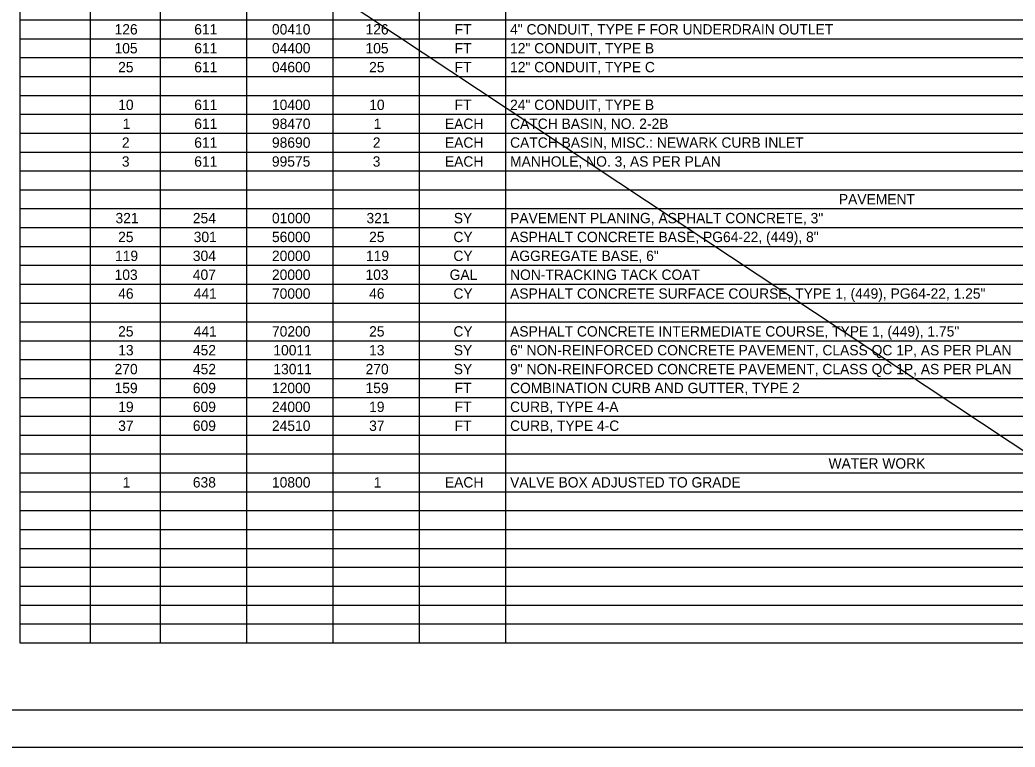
# Model space of a CAD drawing. Extents: x 0 to 34, y 0 to 22.
# Drawn here: x 13.7 to 27.17, y 0 to 9.85 of the extents above; entities that cross this region are included whole.
import ezdxf

# ---------------------------------------------------------------- set-up
doc = ezdxf.new("R2010")
doc.units = 0
for name, color, linetype in [('Default', 7, 'Continuous'), ('SC_Scratch1', 7, 'Continuous'), ('SH_Border', 7, 'Continuous'), ('SH_Cut_Line', 7, 'Continuous')]:
    doc.layers.add(name, color=color, linetype=linetype)

msp = doc.modelspace()

# ---------------------------------------------------------------- linework, layer by layer
at = {"layer": 'Default'}
for p, q in [((13.7, 10.105), (13.7, 9.85)), ((14.65, 10.105), (14.65, 9.85)), ((15.6, 10.105), (15.6, 9.85)), ((16.768, 10.105), (16.768, 9.85)), ((17.937, 10.105), (17.937, 9.85)), ((19.106, 10.105), (19.106, 9.85)), ((20.274, 10.105), (20.274, 9.85)), ((13.7, 9.85), (15.6, 9.85)), ((13.7, 9.85), (13.7, 9.083)), ((14.65, 9.85), (14.65, 9.083)), ((15.6, 9.85), (31.194, 9.85)), ((15.6, 9.85), (15.6, 9.083)), ((16.768, 9.85), (16.768, 9.083)), ((17.937, 9.85), (17.937, 9.083)), ((19.106, 9.85), (19.106, 9.083)), ((20.274, 9.85), (20.274, 9.083)), ((13.7, 9.594), (15.6, 9.594)), ((15.6, 9.594), (31.194, 9.594)), ((13.7, 9.338), (15.6, 9.338)), ((15.6, 9.338), (31.194, 9.338)), ((13.7, 9.083), (15.6, 9.083)), ((13.7, 9.083), (13.7, 8.571)), ((14.65, 9.083), (14.65, 8.571)), ((15.6, 9.083), (31.194, 9.083)), ((15.6, 9.083), (15.6, 8.571)), ((16.768, 9.083), (16.768, 8.571)), ((17.937, 9.083), (17.937, 8.571)), ((19.106, 9.083), (19.106, 8.571)), ((20.274, 9.083), (20.274, 8.571)), ((13.7, 8.827), (15.6, 8.827)), ((15.6, 8.827), (31.194, 8.827)), ((13.7, 8.571), (15.6, 8.571)), ((13.7, 8.571), (13.7, 7.804)), ((14.65, 8.571), (14.65, 7.804)), ((15.6, 8.571), (31.194, 8.571)), ((15.6, 8.571), (15.6, 7.804)), ((16.768, 8.571), (16.768, 7.804)), ((17.937, 8.571), (17.937, 7.804)), ((19.106, 8.571), (19.106, 7.804)), ((20.274, 8.571), (20.274, 7.804)), ((13.7, 8.316), (15.6, 8.316)), ((15.6, 8.316), (31.194, 8.316)), ((13.7, 8.06), (15.6, 8.06)), ((15.6, 8.06), (31.194, 8.06)), ((13.7, 7.804), (15.6, 7.804)), ((13.7, 7.804), (13.7, 7.293)), ((14.65, 7.804), (14.65, 7.293)), ((15.6, 7.804), (31.194, 7.804)), ((15.6, 7.804), (15.6, 7.293)), ((16.768, 7.804), (16.768, 7.293)), ((17.937, 7.804), (17.937, 7.293)), ((19.106, 7.804), (19.106, 7.293)), ((20.274, 7.804), (20.274, 7.293)), ((13.7, 7.549), (15.6, 7.549)), ((15.6, 7.549), (31.194, 7.549)), ((13.7, 7.293), (15.6, 7.293)), ((13.7, 7.293), (13.7, 6.526)), ((14.65, 7.293), (14.65, 6.526)), ((15.6, 7.293), (31.194, 7.293)), ((15.6, 7.293), (15.6, 6.526)), ((16.768, 7.293), (16.768, 6.526)), ((17.937, 7.293), (17.937, 6.526)), ((19.106, 7.293), (19.106, 6.526)), ((20.274, 7.293), (20.274, 6.526)), ((13.7, 7.037), (15.6, 7.037)), ((15.6, 7.037), (31.194, 7.037)), ((13.7, 6.782), (15.6, 6.782)), ((15.6, 6.782), (31.194, 6.782)), ((13.7, 6.526), (15.6, 6.526)), ((13.7, 6.526), (13.7, 5.503)), ((14.65, 6.526), (14.65, 5.503)), ((15.6, 6.526), (31.194, 6.526)), ((15.6, 6.526), (15.6, 5.503)), ((16.768, 6.526), (16.768, 5.503)), ((17.937, 6.526), (17.937, 5.503)), ((19.106, 6.526), (19.106, 5.503)), ((20.274, 6.526), (20.274, 5.503)), ((13.7, 6.27), (15.6, 6.27)), ((15.6, 6.27), (31.194, 6.27)), ((13.7, 6.015), (15.6, 6.015)), ((15.6, 6.015), (31.194, 6.015)), ((13.7, 5.759), (15.6, 5.759)), ((15.6, 5.759), (31.194, 5.759)), ((13.7, 5.503), (15.6, 5.503)), ((13.7, 5.503), (13.7, 5.248)), ((14.65, 5.503), (14.65, 5.248)), ((15.6, 5.503), (31.194, 5.503)), ((15.6, 5.503), (15.6, 5.248)), ((16.768, 5.503), (16.768, 5.248)), ((17.937, 5.503), (17.937, 5.248)), ((19.106, 5.503), (19.106, 5.248)), ((20.274, 5.503), (20.274, 5.248)), ((13.7, 5.248), (15.6, 5.248)), ((13.7, 5.248), (13.7, 4.225)), ((14.65, 5.248), (14.65, 4.225)), ((15.6, 5.248), (31.194, 5.248)), ((15.6, 5.248), (15.6, 4.225)), ((16.768, 5.248), (16.768, 4.225)), ((17.937, 5.248), (17.937, 4.225)), ((19.106, 5.248), (19.106, 4.225)), ((20.274, 5.248), (20.274, 4.225)), ((13.7, 4.992), (15.6, 4.992)), ((15.6, 4.992), (31.194, 4.992)), ((13.7, 4.737), (15.6, 4.737)), ((15.6, 4.737), (31.194, 4.737)), ((13.7, 4.481), (15.6, 4.481)), ((15.6, 4.481), (31.194, 4.481)), ((13.7, 4.225), (15.6, 4.225)), ((13.7, 4.225), (13.7, 3.97)), ((14.65, 4.225), (14.65, 3.97)), ((15.6, 4.225), (31.194, 4.225)), ((15.6, 4.225), (15.6, 3.97)), ((16.768, 4.225), (16.768, 3.97)), ((17.937, 4.225), (17.937, 3.97)), ((19.106, 4.225), (19.106, 3.97)), ((20.274, 4.225), (20.274, 3.97)), ((13.7, 3.97), (15.6, 3.97)), ((13.7, 3.97), (13.7, 2.947)), ((14.65, 3.97), (14.65, 2.947)), ((15.6, 3.97), (31.194, 3.97)), ((15.6, 3.97), (15.6, 2.947)), ((16.768, 3.97), (16.768, 2.947)), ((17.937, 3.97), (17.937, 2.947)), ((19.106, 3.97), (19.106, 2.947)), ((20.274, 3.97), (20.274, 2.947)), ((13.7, 3.714), (15.6, 3.714)), ((15.6, 3.714), (31.194, 3.714)), ((13.7, 3.458), (15.6, 3.458)), ((15.6, 3.458), (31.194, 3.458)), ((13.7, 3.203), (15.6, 3.203)), ((15.6, 3.203), (31.194, 3.203)), ((13.7, 2.947), (15.6, 2.947)), ((13.7, 2.947), (13.7, 2.691)), ((14.65, 2.947), (14.65, 2.691)), ((15.6, 2.947), (31.194, 2.947)), ((15.6, 2.947), (15.6, 2.691)), ((16.768, 2.947), (16.768, 2.691)), ((17.937, 2.947), (17.937, 2.691)), ((19.106, 2.947), (19.106, 2.691)), ((20.274, 2.947), (20.274, 2.691)), ((13.7, 2.691), (15.6, 2.691)), ((13.7, 2.691), (13.7, 1.669)), ((14.65, 2.691), (14.65, 1.669)), ((15.6, 2.691), (31.194, 2.691)), ((15.6, 2.691), (15.6, 1.669)), ((16.768, 2.691), (16.768, 1.669)), ((17.937, 2.691), (17.937, 1.669)), ((19.106, 2.691), (19.106, 1.669)), ((20.274, 2.691), (20.274, 1.669)), ((13.7, 2.436), (15.6, 2.436)), ((15.6, 2.436), (31.194, 2.436)), ((13.7, 2.18), (15.6, 2.18)), ((15.6, 2.18), (31.194, 2.18)), ((13.7, 1.924), (15.6, 1.924)), ((15.6, 1.924), (31.194, 1.924)), ((13.7, 1.669), (15.6, 1.669)), ((13.7, 1.669), (13.7, 1.413)), ((14.65, 1.669), (14.65, 1.413)), ((15.6, 1.669), (31.194, 1.669)), ((15.6, 1.669), (15.6, 1.413)), ((16.768, 1.669), (16.768, 1.413)), ((17.937, 1.669), (17.937, 1.413)), ((19.106, 1.669), (19.106, 1.413)), ((20.274, 1.669), (20.274, 1.413)), ((13.7, 1.413), (15.6, 1.413)), ((15.6, 1.413), (31.194, 1.413))]:
    msp.add_line(p, q, dxfattribs=at)
at = {"layer": 'SC_Scratch1'}
msp.add_line((31.194, 1.413), (2.306, 20.587), dxfattribs=at)
at = {"layer": 'SH_Border'}
msp.add_lwpolyline([(1.5, 21.5), (33.5, 21.5), (33.5, 0.5), (1.5, 0.5)], close=True, dxfattribs=at)
at = {"layer": 'SH_Cut_Line'}
msp.add_lwpolyline([(0, 0), (34, 0), (34, 22), (0, 22)], close=True, dxfattribs=at)

# ---------------------------------------------------------------- texts
at = {"layer": 'Default'}
for s, p in [('126', (14.982, 9.652)), ('611', (16.06, 9.652)), ('00410', (17.112, 9.652)), ('126', (18.378, 9.652)), ('FT', (19.584, 9.652)), ('4" CONDUIT, TYPE F FOR UNDERDRAIN OUTLET', (20.335, 9.652)), ('105', (14.981, 9.396)), ('611', (16.06, 9.396)), ('04400', (17.112, 9.396)), ('105', (18.378, 9.396)), ('FT', (19.584, 9.396)), ('12" CONDUIT, TYPE B', (20.335, 9.396)), ('25', (15.03, 9.14)), ('611', (16.06, 9.14)), ('04600', (17.112, 9.14)), ('25', (18.427, 9.14)), ('FT', (19.584, 9.14)), ('12" CONDUIT, TYPE C', (20.335, 9.14)), ('10', (15.031, 8.629)), ('611', (16.06, 8.629)), ('10400', (17.112, 8.629)), ('10', (18.428, 8.629)), ('FT', (19.584, 8.629)), ('24" CONDUIT, TYPE B', (20.335, 8.629)), ('1', (15.092, 8.373)), ('611', (16.06, 8.373)), ('98470', (17.112, 8.373)), ('1', (18.489, 8.373)), ('EACH', (19.453, 8.373)), ('CATCH BASIN, NO. 2-2B', (20.335, 8.373)), ('2', (15.081, 8.118)), ('611', (16.06, 8.118)), ('98690', (17.112, 8.118)), ('2', (18.477, 8.118)), ('EACH', (19.453, 8.118)), ('CATCH BASIN, MISC.: NEWARK CURB INLET', (20.335, 8.118)), ('3', (15.08, 7.862)), ('611', (16.06, 7.862)), ('99575', (17.111, 7.862)), ('3', (18.476, 7.862)), ('EACH', (19.453, 7.862)), ('MANHOLE, NO. 3, AS PER PLAN', (20.335, 7.862)), ('PAVEMENT', (24.785, 7.351)), ('321', (14.994, 7.095)), ('254', (16.041, 7.095)), ('01000', (17.112, 7.095)), ('321', (18.391, 7.095)), ('SY', (19.573, 7.095)), ('PAVEMENT PLANING, ASPHALT CONCRETE, 3"', (20.335, 7.095)), ('25', (15.03, 6.84)), ('301', (16.053, 6.84)), ('56000', (17.112, 6.84)), ('25', (18.427, 6.84)), ('CY', (19.568, 6.84)), ('ASPHALT CONCRETE BASE, PG64-22, (449), 8"', (20.335, 6.84)), ('119', (14.988, 6.584)), ('304', (16.041, 6.584)), ('20000', (17.112, 6.584)), ('119', (18.385, 6.584)), ('CY', (19.568, 6.584)), ('AGGREGATE BASE, 6"', (20.335, 6.584)), ('103', (14.982, 6.328)), ('407', (16.041, 6.328)), ('20000', (17.112, 6.328)), ('103', (18.378, 6.328)), ('GAL', (19.517, 6.328)), ('NON-TRACKING TACK COAT', (20.335, 6.328)), ('46', (15.031, 6.073)), ('441', (16.053, 6.073)), ('70000', (17.112, 6.073)), ('46', (18.427, 6.073)), ('CY', (19.568, 6.073)), ('ASPHALT CONCRETE SURFACE COURSE, TYPE 1, (449), PG64-22, 1.25"', (20.335, 6.073)), ('25', (15.03, 5.561)), ('441', (16.053, 5.561)), ('70200', (17.112, 5.561)), ('25', (18.427, 5.561)), ('CY', (19.568, 5.561)), ('ASPHALT CONCRETE INTERMEDIATE COURSE, TYPE 1, (449), 1.75"', (20.335, 5.561)), ('13', (15.031, 5.306)), ('452', (16.042, 5.306)), ('10011', (17.131, 5.306)), ('13', (18.427, 5.306)), ('SY', (19.573, 5.306)), ('6" NON-REINFORCED CONCRETE PAVEMENT, CLASS QC 1P, AS PER PLAN', (20.335, 5.306)), ('270', (14.982, 5.05)), ('452', (16.042, 5.05)), ('13011', (17.131, 5.05)), ('270', (18.379, 5.05)), ('SY', (19.573, 5.05)), ('9" NON-REINFORCED CONCRETE PAVEMENT, CLASS QC 1P, AS PER PLAN', (20.335, 5.05)), ('159', (14.982, 4.794)), ('609', (16.041, 4.794)), ('12000', (17.112, 4.794)), ('159', (18.378, 4.794)), ('FT', (19.584, 4.794)), ('COMBINATION CURB AND GUTTER, TYPE 2', (20.335, 4.794)), ('19', (15.031, 4.539)), ('609', (16.041, 4.539)), ('24000', (17.112, 4.539)), ('19', (18.427, 4.539)), ('FT', (19.584, 4.539)), ('CURB, TYPE 4-A', (20.335, 4.539)), ('37', (15.031, 4.283)), ('609', (16.041, 4.283)), ('24510', (17.112, 4.283)), ('37', (18.427, 4.283)), ('FT', (19.584, 4.283)), ('CURB, TYPE 4-C', (20.335, 4.283)), ('WATER WORK', (24.645, 3.772)), ('1', (15.092, 3.516)), ('638', (16.041, 3.516)), ('10800', (17.112, 3.516)), ('1', (18.489, 3.516)), ('EACH', (19.453, 3.516)), ('VALVE BOX ADJUSTED TO GRADE', (20.335, 3.516))]:
    msp.add_text(s, height=0.14, dxfattribs=at).set_placement(p)

doc.saveas('drawing.dxf')
